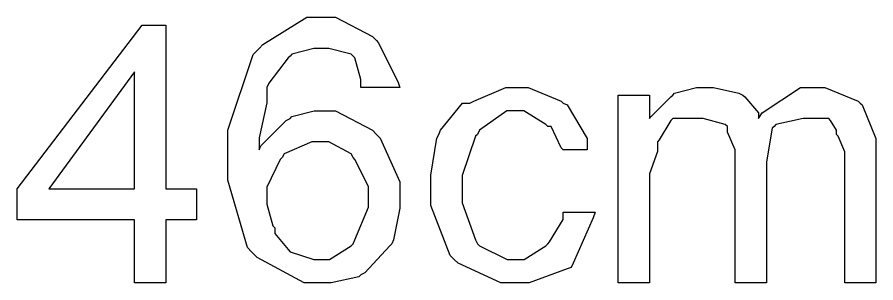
# Model space of a CAD drawing. Extents: x 0 to 210, y 0 to 297.
# Drawn here: x 97.036 to 101.703, y 253.18 to 254.622 of the extents above; entities that cross this region are included whole.
import ezdxf

# ---------------------------------------------------------------- set-up
doc = ezdxf.new("R2010")
doc.units = 0
doc.header["$MEASUREMENT"] = 0
doc.layers.add('CFF-7E-00', color=30, linetype='Continuous')

msp = doc.modelspace()

# ---------------------------------------------------------------- linework, layer by layer
at = {"layer": 'CFF-7E-00'}
for points in [[(99.1154, 254.241), (98.9044, 254.241), (98.9044, 254.284), (98.8716, 254.401), (98.8617, 254.411), (98.8508, 254.422), (98.7309, 254.452), (98.6924, 254.452), (98.6483, 254.452), (98.5298, 254.422), (98.5202, 254.411), (98.509, 254.401), (98.4031, 254.263), (98.3933, 254.241), (98.3933, 254.157), (98.3506, 253.967), (98.3506, 253.902), (98.3601, 253.924), (98.498, 254.062), (98.5202, 254.072), (98.5298, 254.083), (98.6511, 254.114), (98.6924, 254.114), (98.7654, 254.114), (98.9665, 254.008), (98.9887, 253.986), (99.0092, 253.965), (99.1154, 253.728), (99.1154, 253.649), (99.1154, 253.585), (99.0822, 253.413), (99.0727, 253.391), (99.0618, 253.381), (98.9252, 253.234), (98.9044, 253.223), (98.8935, 253.213), (98.7418, 253.18), (98.6924, 253.18), (98.5957, 253.18), (98.341, 253.318), (98.3093, 253.349), (98.2871, 253.372), (98.1812, 253.738), (98.1812, 253.86), (98.1812, 254.008), (98.3188, 254.42), (98.3506, 254.452), (98.3714, 254.474), (98.6109, 254.622), (98.6924, 254.622), (98.7654, 254.622), (98.9665, 254.517), (98.9887, 254.495), (98.9983, 254.485), (99.1044, 254.273), (99.1154, 254.241)], [(97.6739, 253.18), (97.6739, 253.521), (97.0361, 253.521), (97.0361, 253.69), (97.7152, 254.579), (97.8436, 254.579), (97.8436, 253.69), (98.0115, 253.69), (98.0115, 253.521), (97.8436, 253.521), (97.8436, 253.18), (97.6739, 253.18)], [(97.6739, 253.69), (97.6739, 254.325), (97.2083, 253.69), (97.6739, 253.69)], [(100.004, 253.563), (100.177, 253.563), (100.166, 253.532), (100.058, 253.286), (100.047, 253.264), (100.025, 253.255), (99.8181, 253.18), (99.7507, 253.18), (99.6654, 253.18), (99.4322, 253.286), (99.4117, 253.307), (99.3895, 253.329), (99.2851, 253.6), (99.2851, 253.69), (99.2851, 253.764), (99.3165, 253.965), (99.3278, 253.986), (99.3373, 254.008), (99.4572, 254.156), (99.4971, 254.156), (99.5179, 254.167), (99.6915, 254.241), (99.7507, 254.241), (99.8142, 254.241), (99.9931, 254.167), (100.004, 254.156), (100.026, 254.146), (100.134, 253.964), (100.134, 253.902), (100.004, 253.902), (99.9931, 253.913), (99.9381, 254.029), (99.9201, 254.029), (99.9091, 254.04), (99.7892, 254.114), (99.7507, 254.114), (99.6968, 254.114), (99.5482, 254.008), (99.5384, 253.986), (99.5274, 253.977), (99.4544, 253.762), (99.4544, 253.69), (99.4544, 253.615), (99.5274, 253.413), (99.5384, 253.391), (99.5482, 253.381), (99.6996, 253.307), (99.7507, 253.307), (99.792, 253.307), (99.9091, 253.381), (99.9201, 253.391), (99.9299, 253.403), (100.004, 253.523), (100.004, 253.563)], [(100.303, 253.18), (100.303, 254.199), (100.473, 254.199), (100.473, 254.072), (100.482, 254.083), (100.589, 254.189), (100.6, 254.199), (100.609, 254.21), (100.729, 254.241), (100.769, 254.241), (100.821, 254.241), (100.959, 254.21), (100.981, 254.199), (100.991, 254.189), (101.065, 254.102), (101.065, 254.072), (101.086, 254.103), (101.293, 254.241), (101.362, 254.241), (101.425, 254.241), (101.607, 254.167), (101.618, 254.156), (101.628, 254.146), (101.703, 253.964), (101.703, 253.902), (101.703, 253.18), (101.534, 253.18), (101.534, 253.86), (101.534, 253.891), (101.499, 253.977), (101.489, 253.986), (101.489, 254.008), (101.457, 254.062), (101.447, 254.072), (101.425, 254.072), (101.362, 254.072), (101.362, 254.072), (101.308, 254.072), (101.16, 254.04), (101.151, 254.029), (101.14, 254.019), (101.108, 253.837), (101.108, 253.775), (101.108, 253.18), (100.939, 253.18), (100.939, 253.86), (100.939, 253.902), (100.896, 253.997), (100.896, 254.029), (100.885, 254.04), (100.765, 254.072), (100.726, 254.072), (100.695, 254.072), (100.623, 254.072), (100.6, 254.072), (100.589, 254.062), (100.525, 253.956), (100.516, 253.945), (100.516, 253.892), (100.473, 253.772), (100.473, 253.733), (100.473, 253.18), (100.303, 253.18)], [(98.3933, 253.649), (98.3933, 253.607), (98.425, 253.49), (98.4359, 253.479), (98.4359, 253.448), (98.509, 253.361), (98.5202, 253.349), (98.5202, 253.349), (98.6483, 253.307), (98.6924, 253.307), (98.7337, 253.307), (98.8508, 253.381), (98.8617, 253.391), (98.8716, 253.413), (98.946, 253.591), (98.946, 253.649), (98.946, 253.702), (98.8716, 253.85), (98.8617, 253.86), (98.8508, 253.881), (98.7309, 253.945), (98.6924, 253.945), (98.6384, 253.945), (98.4871, 253.881), (98.4772, 253.86), (98.4663, 253.85), (98.3933, 253.699), (98.3933, 253.649)]]:
    msp.add_lwpolyline(points, close=True, dxfattribs=at)

doc.saveas('drawing.dxf')
